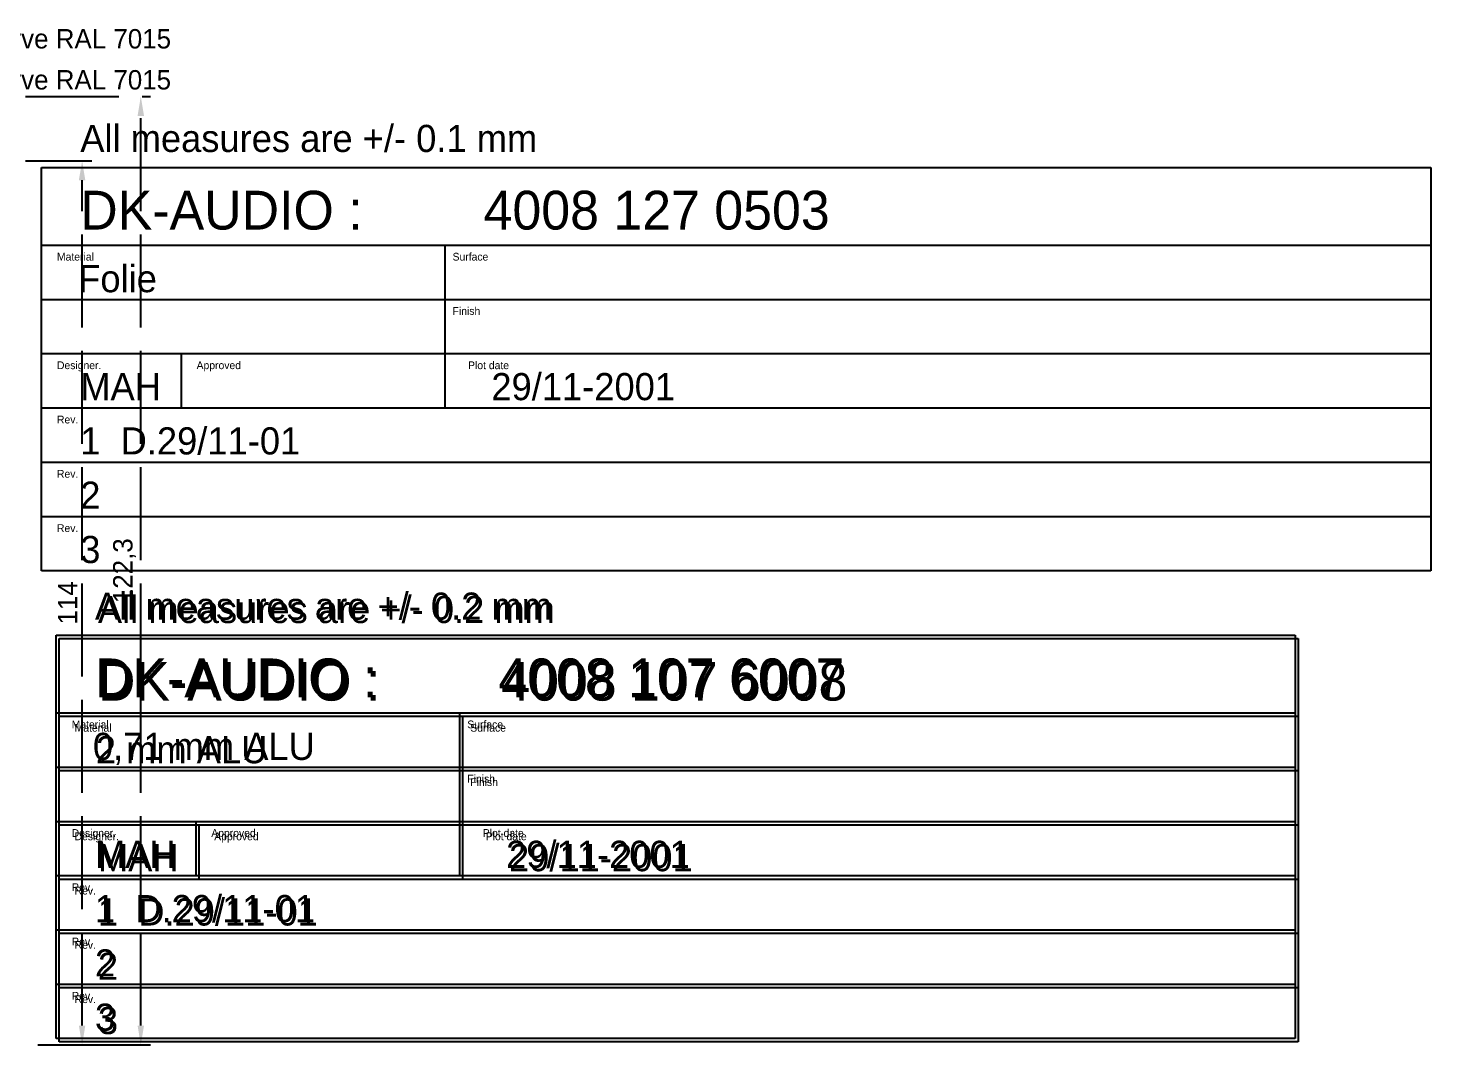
# Model space of a CAD drawing. Extents: x -48 to 346, y 24 to 208.
# Drawn here: x 164.7 to 345.6, y 66.1 to 197.2 of the extents above; entities that cross this region are included whole.
import ezdxf

# ---------------------------------------------------------------- set-up
doc = ezdxf.new("R2010")
doc.units = 0
doc.linetypes.add('ACAD_ISO02W100', pattern=[15, 12, -3])
doc.layers.get('DEFPOINTS').update_dxf_attribs({"linetype": 'CONTINUOUS'})
for name, color, linetype in [('MELLEM_HEAD', 2, 'CONTINUOUS'), ('PLADE_HEAD', 2, 'CONTINUOUS'), ('TEXT_DIM', 6, 'ACAD_ISO02W100'), ('TEXT_HEAD', 2, 'CONTINUOUS'), ('TEXT_HUL_DIM', 6, 'ACAD_ISO02W100')]:
    doc.layers.add(name, color=color, linetype=linetype)
doc.dimstyles.new('ISO-25', dxfattribs={"dimtxt": 2.5, "dimasz": 2.5, "dimexe": 1.25, "dimexo": 0.625, "dimtad": 1, "dimtxsty": 'STANDARD', "dimcen": 2.5, "dimazin": 3, "dimtfac": 1, "dimtmove": 0, "dimatfit": 3})

# ---------------------------------------------------------------- blocks, each defined once
blk = doc.blocks.new('*D73')
at = {"layer": 'DEFPOINTS', "color": 0}
for p in [(88.8, 180.11), (171.7, 180.11), (165.38, 66.11)]:
    blk.add_point(p, dxfattribs=at)
at = {"layer": 'TEXT_DIM', "color": 0}
for p, q in [((89.42, 180.11), (172.95, 180.11)), ((171.7, 68.61), (171.7, 177.61)), ((166.01, 66.11), (172.95, 66.11))]:
    blk.add_line(p, q, dxfattribs=at)
for points in [[(171.28, 177.61), (172.11, 177.61), (171.7, 180.11)], [(171.28, 68.61), (172.11, 68.61), (171.7, 66.11)]]:
    blk.add_solid(points, dxfattribs=at)
at = {"layer": 'TEXT_DIM', "color": 0, "insert": (169.82, 123.11), "char_height": 2.5, "attachment_point": 5, "rotation": 90}
blk.add_mtext('114', dxfattribs=at)
blk = doc.blocks.new('*D74')
at = {"layer": 'DEFPOINTS', "color": 0}
for p in [(88.8, 188.41), (179.26, 188.41), (171.7, 66.11)]:
    blk.add_point(p, dxfattribs=at)
at = {"layer": 'TEXT_DIM', "color": 0}
for p, q in [((89.42, 188.41), (180.51, 188.41)), ((179.26, 68.61), (179.26, 185.91)), ((172.32, 66.11), (180.51, 66.11))]:
    blk.add_line(p, q, dxfattribs=at)
for points in [[(178.85, 185.91), (179.68, 185.91), (179.26, 188.41)], [(178.85, 68.61), (179.68, 68.61), (179.26, 66.11)]]:
    blk.add_solid(points, dxfattribs=at)
at = {"layer": 'TEXT_DIM', "color": 0, "insert": (177.18, 127.26), "char_height": 2.5, "attachment_point": 5, "rotation": 90}
blk.add_mtext('122,3', dxfattribs=at)

msp = doc.modelspace()

# ---------------------------------------------------------------- linework, layer by layer
at = {"layer": 'MELLEM_HEAD'}
for p, q in [((168.735, 118.51), (328.454, 118.51)), ((168.735, 66.51), (168.735, 118.51)), ((328.454, 118.51), (328.454, 66.51)), ((328.454, 66.51), (168.735, 66.51))]:
    msp.add_line(p, q, dxfattribs=at)
at = {"layer": 'MELLEM_HEAD', "color": 2}
for p, q in [((168.735, 108.51), (328.454, 108.51)), ((220.735, 108.51), (220.735, 101.51)), ((168.735, 101.51), (328.454, 101.51)), ((220.735, 101.51), (220.735, 94.51)), ((168.735, 94.51), (328.454, 94.51)), ((186.735, 94.51), (186.735, 87.51)), ((220.735, 94.51), (220.735, 87.51)), ((168.735, 87.51), (328.454, 87.51)), ((168.735, 80.51), (328.454, 80.51)), ((168.735, 73.51), (328.454, 73.51))]:
    msp.add_line(p, q, dxfattribs=at)
at = {"layer": 'PLADE_HEAD'}
for p, q in [((168.355, 118.944), (328.075, 118.944)), ((168.355, 66.944), (168.355, 118.944)), ((328.075, 118.944), (328.075, 66.944)), ((328.075, 66.944), (168.355, 66.944))]:
    msp.add_line(p, q, dxfattribs=at)
at = {"layer": 'PLADE_HEAD', "color": 2}
for p, q in [((168.355, 108.944), (328.075, 108.944)), ((220.355, 108.944), (220.355, 101.944)), ((168.355, 101.944), (328.075, 101.944)), ((220.355, 101.944), (220.355, 94.944)), ((168.355, 94.944), (328.075, 94.944)), ((186.355, 94.944), (186.355, 87.944)), ((220.355, 94.944), (220.355, 87.944)), ((168.355, 87.944), (328.075, 87.944)), ((168.355, 80.944), (328.075, 80.944)), ((168.355, 73.944), (328.075, 73.944))]:
    msp.add_line(p, q, dxfattribs=at)
at = {"layer": 'TEXT_HEAD'}
for p, q in [((166.458, 179.249), (345.589, 179.249)), ((166.458, 127.249), (166.458, 179.249)), ((345.589, 179.249), (345.589, 127.249)), ((345.589, 127.249), (166.458, 127.249))]:
    msp.add_line(p, q, dxfattribs=at)
at = {"layer": 'TEXT_HEAD', "color": 2}
for p, q in [((166.458, 169.249), (345.589, 169.249)), ((218.458, 169.249), (218.458, 162.249)), ((166.458, 162.249), (345.589, 162.249)), ((218.458, 162.249), (218.458, 155.249)), ((166.458, 155.249), (345.589, 155.249)), ((184.458, 155.249), (184.458, 148.249)), ((218.458, 155.249), (218.458, 148.249)), ((166.458, 148.249), (345.589, 148.249)), ((166.458, 141.249), (345.589, 141.249)), ((166.458, 134.249), (345.589, 134.249))]:
    msp.add_line(p, q, dxfattribs=at)

# ---------------------------------------------------------------- texts
at = {"layer": 'MELLEM_HEAD', "color": 2}
for s, p in [('All measures are +/- 0.2 mm', (173.735, 120.51)), ('2 mm ALU', (173.469, 102.428)), ('MAH', (173.735, 88.51)), ('29/11-2001', (226.735, 88.51)), ('1  D.29/11-01', (173.735, 81.51)), ('2', (173.735, 74.51)), ('3', (173.735, 67.51))]:
    msp.add_text(s, height=3.5, dxfattribs=at).set_placement(p)
at = {"layer": 'MELLEM_HEAD'}
for s, p in [('DK-AUDIO :', (173.735, 110.51)), ('4008 107 6008', (225.735, 110.51))]:
    msp.add_text(s, height=5, dxfattribs=at).set_placement(p)
at = {"layer": 'MELLEM_HEAD', "color": 7}
for s, p in [('Material', (170.735, 106.51)), ('Surface', (221.735, 106.51)), ('Finish', (221.735, 99.51)), ('Designer.', (170.735, 92.51)), ('Approved', (188.735, 92.51)), ('Plot date', (223.735, 92.51)), ('Rev.', (170.735, 85.51)), ('Rev.', (170.735, 78.51)), ('Rev.', (170.735, 71.51))]:
    msp.add_text(s, height=1, dxfattribs=at).set_placement(p)
at = {"layer": 'PLADE_HEAD', "color": 2}
for s, p in [('All measures are +/- 0.2 mm', (173.355, 120.944)), ('0,71 mm ALU', (173.09, 102.862)), ('MAH', (173.355, 88.944)), ('29/11-2001', (226.355, 88.944)), ('1  D.29/11-01', (173.355, 81.944)), ('2', (173.355, 74.944)), ('3', (173.355, 67.944))]:
    msp.add_text(s, height=3.5, dxfattribs=at).set_placement(p)
at = {"layer": 'PLADE_HEAD'}
for s, p in [('DK-AUDIO :', (173.355, 110.944)), ('4008 107 6007', (225.355, 110.944))]:
    msp.add_text(s, height=5, dxfattribs=at).set_placement(p)
at = {"layer": 'PLADE_HEAD', "color": 7}
for s, p in [('Material', (170.355, 106.944)), ('Surface', (221.355, 106.944)), ('Finish', (221.355, 99.944)), ('Designer.', (170.355, 92.944)), ('Approved', (188.355, 92.944)), ('Plot date', (223.355, 92.944)), ('Rev.', (170.355, 85.944)), ('Rev.', (170.355, 78.944)), ('Rev.', (170.355, 71.944))]:
    msp.add_text(s, height=1, dxfattribs=at).set_placement(p)
at = {"layer": 'TEXT_DIM', "insert": (143.766, 197.098), "char_height": 2.5, "attachment_point": 1}
msp.add_mtext('Baggrundsfarve RAL 7015', dxfattribs=at)
at = {"layer": 'TEXT_HEAD', "color": 2}
for s, p in [('All measures are +/- 0.1 mm', (171.458, 181.249)), ('Folie', (171.193, 163.167)), ('MAH', (171.458, 149.249)), ('29/11-2001', (224.458, 149.249)), ('1  D.29/11-01', (171.458, 142.249)), ('2', (171.458, 135.249)), ('3', (171.458, 128.249))]:
    msp.add_text(s, height=3.5, dxfattribs=at).set_placement(p)
at = {"layer": 'TEXT_HEAD'}
for s, p in [('DK-AUDIO :', (171.458, 171.249)), ('4008 127 0503', (223.458, 171.249))]:
    msp.add_text(s, height=5, dxfattribs=at).set_placement(p)
at = {"layer": 'TEXT_HEAD', "color": 7}
for s, p in [('Material', (168.458, 167.249)), ('Surface', (219.458, 167.249)), ('Finish', (219.458, 160.249)), ('Designer.', (168.458, 153.249)), ('Approved', (186.458, 153.249)), ('Plot date', (221.458, 153.249)), ('Rev.', (168.458, 146.249)), ('Rev.', (168.458, 139.249)), ('Rev.', (168.458, 132.249))]:
    msp.add_text(s, height=1, dxfattribs=at).set_placement(p)
at = {"layer": 'TEXT_HUL_DIM', "insert": (143.766, 191.809), "char_height": 2.5, "attachment_point": 1}
msp.add_mtext('Baggrundsfarve RAL 7015', dxfattribs=at)

# ---------------------------------------------------------------- dimensions: what is measured, and where the dimension line sits
at = {"layer": 'TEXT_DIM'}
for base, p1, p2, picture, middle in [((179.262, 188.413), (171.698, 66.113), (88.799, 188.413), '*D74', (177.179, 127.263)), ((171.697775214, 180.107915326), (165.383080363, 66.112915326), (88.798962111, 180.107915326), '*D73', (169.822775214, 123.110415326))]:
    dim = msp.add_linear_dim(base=base, p1=p1, p2=p2, angle=90, dimstyle='ISO-25', dxfattribs=at)
    dim.commit()
    dim.dimension.update_dxf_attribs({"geometry": picture, "text_midpoint": middle})

# ---------------------------------------------------------------- leaders
at = {"layer": 'TEXT_DIM', "annotation_type": 0, "has_hookline": 1, "hookline_direction": 0, "text_width": 55.417}
msp.add_leader([(85.036, 173.424), (139.941, 195.403), (143.141, 195.442)], dimstyle='ISO-25', override={"dimgap": 0.625, "dimtad": 0}, dxfattribs=at)
at = {"layer": 'TEXT_HUL_DIM', "annotation_type": 0, "has_hookline": 1, "hookline_direction": 0, "text_width": 55.417}
msp.add_leader([(85.036, 168.135), (139.941, 190.114), (143.141, 190.153)], dimstyle='ISO-25', override={"dimgap": 0.625, "dimtad": 0}, dxfattribs=at)

doc.saveas('drawing.dxf')
